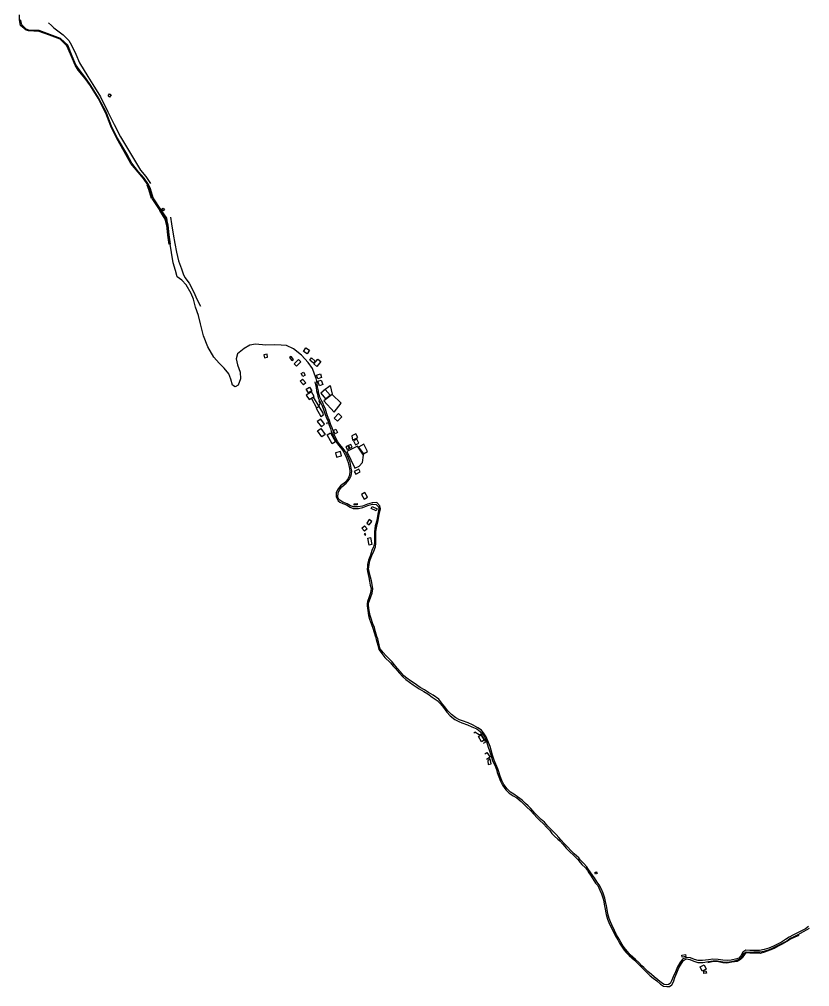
# Model space of a CAD drawing. Header units: metres. Extents: x 597717 to 615580, y 9471410 to 9478852.
# Drawn here: x 604387 to 606328, y 9473183 to 9475559 of the extents above; entities that cross this region are included whole.
import ezdxf

# ---------------------------------------------------------------- set-up
doc = ezdxf.new("R2010")
doc.units = ezdxf.units.M
for name, color, linetype in [('BORDE DE VIA EXIST', 1, 'Continuous'), ('cerco', 36, 'Continuous'), ('muros', 3, 'Continuous'), ('pilon de agua', 162, 'Continuous'), ('VIVIENDA', 6, 'Continuous')]:
    doc.layers.add(name, color=color, linetype=linetype)

msp = doc.modelspace()

# ---------------------------------------------------------------- linework, layer by layer
at = {"layer": 'BORDE DE VIA EXIST', "flags": 128}
for points, elevation in [([(605117.4, 9474670.1), (605116.2, 9474676.9), (605112.3, 9474687.3), (605107, 9474701.4), (605096.7, 9474715.9), (605080.1, 9474733.9), (605060.6, 9474749.3), (605043.6, 9474757.5), (605030, 9474758.9), (605014.5, 9474759.6), (604992.8, 9474758.3), (604967.3, 9474760.7), (604952.9, 9474758.7), (604939.1, 9474750.3), (604923.1, 9474737.4), (604919.9, 9474724.9), (604923, 9474710.2), (604929.9, 9474692.5), (604930.1, 9474676.2), (604924.6, 9474660.6), (604917.4, 9474656.3), (604910.9, 9474660.7), (604906.8, 9474675.2), (604901.5, 9474688.3), (604889.9, 9474701.8), (604878.3, 9474714.2), (604865.1, 9474729.3), (604849.9, 9474754.2), (604839.3, 9474781.3), (604832.1, 9474811.2), (604827.4, 9474831.3), (604820.1, 9474851.8), (604815, 9474871.4), (604809.6, 9474885.4), (604796.6, 9474906.5), (604786.5, 9474918.2), (604775.1, 9474926.6), (604770.6, 9474941.7), (604764.8, 9474960.6), (604761.2, 9474986.1), (604757.9, 9475006.9), (604754.8, 9475029.9), (604751.8, 9475053.9), (604749.3, 9475070.3), (604735.1, 9475091.8), (604715.9, 9475120.8), (604709.2, 9475142.5), (604704.8, 9475153.4), (604693.7, 9475169.1), (604680, 9475184.4), (604663.2, 9475206), (604651, 9475228.2), (604628.3, 9475267), (604614, 9475296.9), (604601.6, 9475329.6), (604582.1, 9475365.9), (604563.3, 9475396.6), (604550.5, 9475414.5), (604534.3, 9475435.3), (604525.9, 9475447.2), (604517.4, 9475468.1), (604506.1, 9475495.2), (604488.4, 9475511.7), (604462.2, 9475521.9), (604436.2, 9475531.5), (604410.8, 9475532.6), (604404.2, 9475534.4), (604393.1, 9475545), (604390.4, 9475557.6)], 569.6), ([(605112.9, 9474668.6), (605116, 9474654.7), (605117.1, 9474646.1), (605118.2, 9474641), (605121.4, 9474629.5), (605126.2, 9474619.1), (605129.3, 9474612.8), (605130.8, 9474609.7), (605134.3, 9474600.4), (605138.6, 9474588.4), (605142.3, 9474577.4), (605144.5, 9474573.6), (605148.3, 9474561.7), (605151.2, 9474553.7), (605153, 9474547.3), (605157.8, 9474534.9), (605161.8, 9474527.9), (605166.3, 9474519.5), (605171, 9474512.8), (605179, 9474503.2), (605184, 9474496), (605190, 9474483.6), (605194.7, 9474470), (605197.9, 9474455.7), (605198.8, 9474448.8), (605198.2, 9474439), (605194.9, 9474430.8), (605188.2, 9474422.4), (605176.2, 9474413.1), (605170.3, 9474405.9), (605165.2, 9474396.5), (605165.4, 9474385.7), (605170, 9474376), (605174.5, 9474373.2), (605181.4, 9474369.7), (605190.9, 9474366.2), (605199.3, 9474361), (605207.2, 9474357.8), (605220, 9474357.6), (605230.8, 9474360.2), (605243.3, 9474365), (605254.6, 9474367.8), (605263.6, 9474367.6), (605269.2, 9474361.9), (605270.2, 9474356.7), (605267.6, 9474343.5), (605265, 9474328.2), (605261.3, 9474314.6), (605259.3, 9474300.4), (605259, 9474288.1), (605259, 9474273), (605257.3, 9474263.2), (605253.2, 9474254.1), (605249.2, 9474243.2), (605244.7, 9474230.6), (605242, 9474220.7), (605241.8, 9474214.9), (605241.7, 9474208.4), (605242.4, 9474202.4), (605245.6, 9474187.6), (605247.2, 9474178.7), (605248.9, 9474169.3), (605250.8, 9474160.6), (605249.2, 9474150.3), (605246.2, 9474140.1), (605241.8, 9474128.9), (605241.5, 9474123.3), (605241.6, 9474118.4), (605242.9, 9474106.8), (605244.7, 9474094.2), (605247.1, 9474086), (605251.8, 9474072.4), (605255.1, 9474063.8), (605258.2, 9474053.2), (605261.8, 9474042.5), (605263.8, 9474035.8), (605267.4, 9474021.6), (605270.2, 9474011.1), (605277.2, 9474001.3), (605285.1, 9473991.6), (605298.8, 9473978), (605305.4, 9473970.4), (605311.8, 9473963.4), (605320.1, 9473953.8), (605328.9, 9473944.1), (605336.5, 9473937.4), (605344.9, 9473930.8), (605354.1, 9473924.3), (605369.2, 9473914.5), (605380.7, 9473907.8), (605390.3, 9473902.4), (605401.1, 9473894.2), (605413.6, 9473886), (605421.3, 9473877.3), (605428.5, 9473868.5), (605436.8, 9473857.5), (605445.4, 9473848.4), (605457, 9473839.2), (605466.1, 9473834.3), (605474, 9473830.9), (605487.8, 9473826.3), (605498.4, 9473821.4), (605510.3, 9473815.9), (605519.1, 9473809.5), (605525.1, 9473804.3), (605530.7, 9473794), (605534.3, 9473785.5), (605538.7, 9473771.1), (605541.5, 9473762.1), (605545.8, 9473749.9), (605549.4, 9473737.4), (605554.4, 9473727.4), (605558.6, 9473716.3), (605560.9, 9473709.1), (605564.3, 9473698.6), (605568.8, 9473687.3), (605573.4, 9473677.9), (605581.6, 9473666.3), (605590.4, 9473657.9), (605600, 9473651.7), (605608.7, 9473647), (605619.1, 9473637.8), (605626.8, 9473630.1), (605633.7, 9473623.6), (605641.2, 9473616.5), (605650.6, 9473607), (605658.9, 9473598), (605666.1, 9473590.4), (605673.1, 9473583.6), (605682.6, 9473573.8), (605689.8, 9473566.6), (605695.1, 9473559.3), (605701, 9473552.9), (605709.3, 9473545.6), (605714.4, 9473540.9), (605721.9, 9473532.6), (605730.3, 9473523.4), (605740.1, 9473513.5), (605747.2, 9473506.6), (605758.8, 9473495.6), (605761.2, 9473492), (605768.7, 9473483.1), (605777.3, 9473475.1), (605782.2, 9473468.1), (605785.4, 9473462.4), (605791.7, 9473454.5), (605802.3, 9473437.2), (605807.6, 9473431.1), (605812.9, 9473420.2), (605816.6, 9473411.3), (605820.5, 9473399), (605822.2, 9473391.7), (605824.2, 9473380.7)], 490.8), ([(605828.7, 9473381.8), (605826.6, 9473392.5), (605824.7, 9473400), (605820.5, 9473412.8), (605816.3, 9473422.2), (605810.8, 9473433.1), (605806.4, 9473439.6), (605799.6, 9473450.2), (605794.8, 9473457.2), (605789, 9473465.4), (605785.1, 9473470.5), (605780.4, 9473476.9), (605772.5, 9473486.6), (605764.5, 9473494.7), (605760.7, 9473499.2), (605749.7, 9473509.3), (605742, 9473516.4), (605733, 9473526.4), (605725.1, 9473535), (605716.9, 9473543.8), (605712, 9473549.1), (605705.1, 9473556.7), (605699.3, 9473562.8), (605692.5, 9473569.7), (605685.3, 9473577.1), (605676.5, 9473586.9), (605668.3, 9473593.2), (605662, 9473600), (605653.4, 9473609.5), (605643.6, 9473620.2), (605636.3, 9473627), (605630.2, 9473632.9), (605621.9, 9473641), (605610.7, 9473649.6), (605601.8, 9473655.9), (605593.3, 9473660.7), (605584.7, 9473668.8), (605577.3, 9473679.7), (605572.1, 9473689.4), (605567.8, 9473700), (605564.5, 9473710.3), (605562.1, 9473717.7), (605557.5, 9473729.2), (605553.2, 9473739), (605548.8, 9473751.3), (605545.4, 9473763.6), (605543, 9473773), (605537.5, 9473786.7), (605533.8, 9473796.4), (605527.3, 9473806.1), (605522, 9473812.7), (605512.8, 9473818.9), (605499.9, 9473825.7), (605489.7, 9473830.7), (605475.7, 9473835.6), (605467.9, 9473838.3), (605458.9, 9473843.1), (605448.5, 9473851.5), (605439.8, 9473860.1), (605431.9, 9473870.3), (605423.8, 9473880.3), (605417.2, 9473888.8), (605403.3, 9473898.7), (605392.3, 9473905.4), (605382.5, 9473911.7), (605371.7, 9473917.8), (605356.5, 9473928), (605347.5, 9473934.3), (605338.8, 9473940.7), (605331.4, 9473946.4), (605322.8, 9473956.2), (605314.8, 9473965.6), (605308.8, 9473973.7), (605302.4, 9473981.2), (605288.3, 9473995.3), (605281, 9474003.6), (605273.5, 9474012.8), (605270.8, 9474022.2), (605267.2, 9474037.1), (605265.2, 9474043), (605262, 9474054.4), (605259.1, 9474065), (605255.5, 9474074.1), (605251.2, 9474086.9), (605248.6, 9474094.9), (605246.6, 9474107), (605244.6, 9474119.4), (605244.6, 9474123.4), (605245.2, 9474127.3), (605249.9, 9474138), (605253.5, 9474149.6), (605255.1, 9474160.2), (605253.3, 9474170.6), (605251.8, 9474179.6), (605249.5, 9474188.5), (605246, 9474202.9), (605244.6, 9474208.4), (605245.2, 9474214.1), (605245.9, 9474220), (605248.2, 9474228.8), (605253.1, 9474241.8), (605257.9, 9474252.4), (605261.5, 9474263.2), (605262.8, 9474272.6), (605262.9, 9474287.6), (605263, 9474301), (605264.8, 9474313.8), (605268.6, 9474327.7), (605271.1, 9474342.4), (605274.2, 9474357), (605272.6, 9474364.3), (605265.1, 9474372.3), (605253.7, 9474371.7), (605241.9, 9474368.3), (605230, 9474363.1), (605219.5, 9474361.2), (605208, 9474361.8), (605200.7, 9474364), (605192.5, 9474368.8), (605181.9, 9474372.7), (605176.7, 9474375.9), (605172.4, 9474378.6), (605169.2, 9474385.3), (605169.8, 9474395.8), (605173.8, 9474403.1), (605179.5, 9474410.6), (605190.1, 9474419.9), (605198.3, 9474429.3), (605202, 9474437.8), (605203.4, 9474449), (605202.3, 9474456.5), (605199.3, 9474471.4), (605193.6, 9474484.9), (605187.2, 9474498.4), (605181.7, 9474505.8), (605174.2, 9474514.8), (605168.8, 9474521.7), (605164.9, 9474529.6), (605161.5, 9474537.5), (605157.6, 9474548.9), (605155.3, 9474555.2), (605152.3, 9474562.9), (605148.2, 9474575.8), (605146.4, 9474578.8), (605142.1, 9474590.3), (605138.8, 9474601.8), (605134.5, 9474611.7), (605133.1, 9474615.2), (605129.9, 9474621.2), (605125.4, 9474631.1), (605122.1, 9474642.1), (605121.7, 9474646.8), (605119.5, 9474655.9), (605117.4, 9474670.1)], 569.6), ([(605824.2, 9473380.7), (605824.6, 9473377.6), (605827.9, 9473360.4), (605831.5, 9473348.4), (605834.4, 9473340.4), (605838.1, 9473332.8), (605845, 9473319.1), (605850.6, 9473308.3), (605856.8, 9473297.6), (605861.1, 9473290.1), (605867.2, 9473280.1), (605872.6, 9473272.4), (605877.3, 9473266.5), (605885, 9473259.1), (605898.1, 9473248), (605905.7, 9473239.8), (605913.9, 9473231.5), (605918.3, 9473227.7), (605927.9, 9473218.1), (605936.5, 9473209.9), (605943.5, 9473203.9), (605952.4, 9473196.9), (605961.3, 9473189), (605969, 9473184.5), (605976.9, 9473183), (605983.6, 9473183.4), (605989.7, 9473187.7), (605993.5, 9473194.8), (605996.6, 9473205.8), (606001.6, 9473217.3), (606006.7, 9473228.9), (606012.8, 9473240.1), (606017.7, 9473247.2), (606025.2, 9473251.4), (606033.8, 9473249.9), (606043.6, 9473245.8), (606053.5, 9473242.6), (606065.6, 9473242.2), (606079.8, 9473244.8), (606090.5, 9473246.6), (606101.5, 9473246.7), (606114.2, 9473244.2), (606125.2, 9473243.2), (606136, 9473244.4), (606149.3, 9473247.8), (606155.5, 9473250.8), (606161, 9473255.7), (606167.3, 9473265.1), (606172.2, 9473268.2), (606180.7, 9473267.9), (606191.1, 9473268.1), (606205.3, 9473268.1), (606216.1, 9473269.9), (606229, 9473274), (606239.8, 9473278.9), (606251.1, 9473284.5), (606259.6, 9473289.1), (606270.9, 9473295.1), (606279.4, 9473300.9), (606290.1, 9473306.5), (606299.8, 9473311.3), (606312.8, 9473318.2), (606320.4, 9473322.5), (606321.5, 9473323), (606327.7, 9473326.9)], 549.8), ([(606324.6, 9473331.1), (606317.7, 9473325.3), (606311, 9473321.4), (606298, 9473315.4), (606288.1, 9473310.1), (606277.3, 9473304.2), (606268.4, 9473298.4), (606258.4, 9473292.5), (606249.2, 9473287.7), (606238.6, 9473282.5), (606227.2, 9473277.5), (606216, 9473273.9), (606204.8, 9473271.6), (606191.3, 9473271.8), (606181.1, 9473272.1), (606171.2, 9473272.5), (606163.6, 9473267.5), (606158.4, 9473258.5), (606153.6, 9473253.3), (606148.8, 9473251.3), (606134.7, 9473248.1), (606126.4, 9473247.2), (606114.5, 9473248.3), (606102.9, 9473250), (606090.3, 9473250.5), (606079, 9473249.1), (606064.9, 9473247), (606054.4, 9473247.2), (606044.8, 9473249.3), (606035, 9473253.8), (606024.6, 9473254.6), (606015.3, 9473250.3), (606009.1, 9473241.8), (606003, 9473231.3), (605998.1, 9473219), (605993, 9473207.5), (605988.3, 9473197), (605984.9, 9473191.1), (605981.6, 9473188.4), (605977.1, 9473187.1), (605970.3, 9473188.2), (605964, 9473192.3), (605954.8, 9473200), (605946, 9473206.7), (605939.3, 9473213), (605930.1, 9473220.6), (605920.5, 9473230.1), (605915.6, 9473234.1), (605908.3, 9473242.5), (605900, 9473249.9), (605886.8, 9473261.3), (605880.2, 9473269.4), (605875.5, 9473275), (605870.1, 9473282.1), (605864.2, 9473292), (605860, 9473299.4), (605853.8, 9473310.5), (605848.5, 9473320.6), (605841.8, 9473335), (605838.7, 9473342.3), (605835.9, 9473350.3), (605832.5, 9473361.5), (605829.5, 9473377.5), (605828.7, 9473381.8)], 628.6)]:
    msp.add_lwpolyline(points, dxfattribs=dict(at, elevation=elevation))
at = {"layer": 'cerco', "flags": 128}
for points, elevation in [([(604458.7, 9475550.6), (604466.3, 9475543.9), (604472.3, 9475538.3), (604494.9, 9475520.8), (604509, 9475506.9), (604515.6, 9475495.5), (604525.9, 9475473), (604534.8, 9475452.4), (604555.3, 9475418.4), (604567.5, 9475398.5)], 524.4), ([(604567.5, 9475398.5), (604586.6, 9475368.6), (604605, 9475331.5), (604620.3, 9475300.2), (604635.5, 9475270.7), (604684.9, 9475188.6), (604698, 9475172.5), (604709.6, 9475156)], 524.4), ([(604758.5, 9475072.6), (604760.7, 9475056.3), (604765.3, 9475030.9), (604769.5, 9475008.3), (604773.5, 9474987.3), (604778, 9474965.6), (604785.4, 9474946.2), (604789.8, 9474933.7), (604794.1, 9474924.9), (604804, 9474910.8), (604816.5, 9474887.5), (604822.7, 9474873.4), (604831.9, 9474854.2)], 543.4), ([(605134.7, 9474648.1), (605150.3, 9474659.5), (605155.5, 9474638), (605155.1, 9474637.7)], 568.8), ([(605122.9, 9474609.4), (605126.1, 9474615.1), (605122.7, 9474622)], 573.4), ([(605527.2, 9473780.7), (605532.4, 9473784.5), (605521.8, 9473802.1), (605520.6, 9473803.4), (605516, 9473801.5), (605505.9, 9473808.4), (605503.1, 9473805.2)], 583.3), ([(606301.2, 9473308.9), (606291.5, 9473304.8), (606280.6, 9473299.3), (606272.1, 9473293.9), (606260.1, 9473287.7), (606252.4, 9473283.1), (606240.7, 9473276.9), (606230.1, 9473272.9), (606216.9, 9473267.5), (606206.4, 9473264.7), (606191.2, 9473265), (606181, 9473265), (606172.8, 9473265.9), (606169.4, 9473264.3), (606162.2, 9473253.8), (606157.6, 9473249.9), (606150.1, 9473244.8), (606136.8, 9473242.9), (606124.7, 9473240.4), (606114.2, 9473241.6), (606100, 9473244.9), (606091.4, 9473244.7), (606077.7, 9473241.4)], 631.4)]:
    msp.add_lwpolyline(points, dxfattribs=dict(at, elevation=elevation))
at = {"layer": 'cerco'}
for points, elevation in [([(604737.6, 9475093.5), (604740.8, 9475095.5), (604744, 9475090.6), (604740.8, 9475088.5)], 550.6), ([(605234.9, 9474301.4), (605228.1, 9474308.9), (605234.6, 9474314.7), (605241.4, 9474307.2)], 592.5)]:
    msp.add_lwpolyline(points, close=True, dxfattribs=dict(at, elevation=elevation))
at = {"layer": 'cerco', "flags": 128}
for points, elevation in [([(605134.9, 9474621.8), (605160.3, 9474593.7), (605177.7, 9474616.2), (605155.1, 9474637.7)], 570.2), ([(605205.2, 9474525.4), (605218.2, 9474531.4), (605213.3, 9474540.6), (605203.4, 9474535.7)], 571.1), ([(605190.1, 9474509.2), (605193.2, 9474511.9), (605198, 9474504.9), (605193.3, 9474501.8)], 573.4), ([(605232.4, 9474491.4), (605242.4, 9474497.6), (605233, 9474515.6), (605220.3, 9474508.1)], 571.7), ([(605538.5, 9473728.6), (605545.9, 9473730), (605543.1, 9473742.9), (605537.3, 9473737.6)], 588.1)]:
    msp.add_lwpolyline(points, close=True, dxfattribs=dict(at, elevation=elevation))
at = {"layer": 'muros', "flags": 128}
msp.add_lwpolyline([(604703.1, 9475152.6), (604692.6, 9475168.1), (604678.9, 9475183.2), (604661.5, 9475204.8), (604648.9, 9475226.7), (604626.5, 9475266.4), (604612.4, 9475296.3), (604600, 9475328.7), (604580.8, 9475365), (604562, 9475395.6), (604549.2, 9475413.3), (604532.2, 9475433.8), (604524.1, 9475446.4), (604515.4, 9475467.4), (604504.2, 9475494.2), (604487.6, 9475510.1), (604461.1, 9475520.1), (604436, 9475528.7), (604410, 9475530.5), (604403.9, 9475531.9), (604390.6, 9475544), (604387.9, 9475557.3), (604387.4, 9475570.3)], dxfattribs=at)
at = {"layer": 'muros', "lineweight": 53, "flags": 128}
for points in [[(604713.4, 9475119.9), (604707.2, 9475141.7), (604703.1, 9475152.6)], [(604713.4, 9475119.9), (604733.2, 9475089.9), (604746.3, 9475069.3), (604750.4, 9475053.5), (604753, 9475029.8), (604756, 9475006.6)]]:
    msp.add_lwpolyline(points, dxfattribs=at)
at = {"layer": 'pilon de agua', "elevation": 574}
msp.add_lwpolyline([(605142.2, 9474565.7), (605143.4, 9474566.2), (605142.8, 9474567.8), (605141.5, 9474567.3)], close=True, dxfattribs=at)
at = {"layer": 'VIVIENDA'}
msp.add_lwpolyline([(604612.7, 9475373.1), (604608.8, 9475368.1), (604605.1, 9475371.1), (604609, 9475376)], close=True, dxfattribs=at)
for points, elevation in [([(605093.9, 9474737.5), (605084.8, 9474743.1), (605090.4, 9474752.2), (605099.5, 9474746.5)], 565.1), ([(604988.9, 9474727.6), (604996.9, 9474729.2), (604995.5, 9474736.4), (604987.4, 9474734.8)], 567), ([(605050.4, 9474727.9), (605056.2, 9474720.6), (605060.1, 9474723.7), (605054.4, 9474731)], 568.8), ([(605109.7, 9474714.4), (605100.6, 9474721.9), (605104.9, 9474727.1), (605114, 9474719.6)], 566.5), ([(605073, 9474723.3), (605078.7, 9474717.7), (605068.1, 9474707.1), (605062.4, 9474712.7)], 568.6), ([(605117.9, 9474706.6), (605110.6, 9474712.7), (605120.1, 9474724.2), (605127.4, 9474718.1)], 566.8), ([(605085.2, 9474692.2), (605089.3, 9474685.3), (605083.6, 9474681.8), (605079.4, 9474688.7)], 569.9), ([(605120.2, 9474676.2), (605117.1, 9474685.2), (605126.4, 9474688.5), (605129.6, 9474679.5)], 569.2), ([(605085.4, 9474661.3), (605077.2, 9474670.2), (605082.9, 9474675.4), (605091.1, 9474666.4)], 571.6), ([(605105.8, 9474646.4), (605097.7, 9474641.3), (605091.8, 9474650.7), (605099.9, 9474655.8)], 571.5), ([(605124.5, 9474658.9), (605120.4, 9474669.9), (605128.2, 9474672.8), (605132.3, 9474661.8)], 568.9), ([(605098.7, 9474624.9), (605111.4, 9474632.9), (605104.4, 9474643.9), (605091.7, 9474636)], 571.7), ([(605168.4, 9474571.9), (605160.5, 9474579.7), (605171.2, 9474590.4), (605179, 9474582.6)], 570.7), ([(605128.9, 9474558), (605137, 9474564.2), (605127.2, 9474577.2), (605119, 9474571)], 575), ([(605119.3, 9474547.8), (605127.5, 9474553.8), (605138.3, 9474539.2), (605130.1, 9474533.2)], 576.4), ([(605151.1, 9474543), (605163.5, 9474521.1), (605155.4, 9474516.6), (605143, 9474538.4)], 573.7), ([(605162.8, 9474541.1), (605158.8, 9474549.2), (605164.7, 9474552.2), (605168.7, 9474544.1)], 573), ([(605195.5, 9474512.4), (605198.4, 9474505.4), (605204.4, 9474507.8), (605201.5, 9474514.9)], 572.8), ([(605208, 9474523.8), (605213.1, 9474513.8), (605220.7, 9474517.6), (605215.7, 9474527.7)], 570.5), ([(605178.6, 9474486.8), (605176.2, 9474497.1), (605163.3, 9474494), (605165.7, 9474483.7)], 570.6), ([(605213.2, 9474441.8), (605224.5, 9474447.7), (605221.1, 9474454.2), (605209.8, 9474448.3)], 574.3), ([(605234, 9474380.4), (605242.5, 9474385.3), (605235.7, 9474397), (605227.2, 9474392.1)], 573.2), ([(605217, 9474366.6), (605209.8, 9474365.9), (605209.4, 9474368.9), (605216.7, 9474369.6)], 575.3), ([(605263.6, 9474351.4), (605250.9, 9474357.1), (605253.4, 9474362.7), (605266.1, 9474357)], 587.1), ([(605240.2, 9474321.5), (605246.2, 9474317.1), (605252.6, 9474325.8), (605246.6, 9474330.2)], 591.5), ([(605238.3, 9474292.9), (605236.1, 9474296.2), (605234.4, 9474295), (605236.6, 9474291.8)], 592.5), ([(605246.1, 9474267.3), (605242.8, 9474284.9), (605249.9, 9474286.2), (605253.2, 9474268.6)], 592.2), ([(605520.7, 9473801.4), (605528.3, 9473788.1), (605521.9, 9473784.5), (605514.3, 9473797.7)], 582.4), ([(605801.9, 9473459.2), (605800.1, 9473462.9), (605803.9, 9473464.8), (605805.8, 9473461.1)], 603.2), ([(606024, 9473256.9), (606014.6, 9473255.5), (606013.8, 9473260.7), (606023.2, 9473262.2)], 630.9), ([(606059.1, 9473232), (606069, 9473236.4), (606073.9, 9473225.7), (606063.9, 9473221.2)], 632.1)]:
    msp.add_lwpolyline(points, close=True, dxfattribs=dict(at, elevation=elevation))
at = {"layer": 'VIVIENDA', "flags": 128}
for points, elevation in [([(605116.6, 9474605), (605123.1, 9474608), (605110, 9474631), (605104.6, 9474627.8)], 572.3), ([(605128, 9474641.1), (605139.4, 9474626.7), (605150.3, 9474635.6), (605138.3, 9474649.3)], 569.8), ([(605127.7, 9474583.4), (605134.5, 9474587.1), (605132.2, 9474593.4), (605126.3, 9474603.8), (605123.4, 9474607.8), (605115.9, 9474604.1)], 573.1), ([(605210.9, 9474456.7), (605222, 9474461.5), (605230.3, 9474470.4), (605232.4, 9474488.8), (605218, 9474510.8), (605191.8, 9474497.5)], 574.4), ([(606068.1, 9473220.9), (606073.1, 9473221.7), (606074.2, 9473216), (606068, 9473215)], 633.6)]:
    msp.add_lwpolyline(points, close=True, dxfattribs=dict(at, elevation=elevation))
at = {"layer": 'VIVIENDA', "elevation": 585.3, "flags": 128}
msp.add_lwpolyline([(605530.4, 9473754.7), (605535.1, 9473757.7), (605543.3, 9473746.8), (605534.5, 9473740.6)], dxfattribs=at)

doc.saveas('drawing.dxf')
